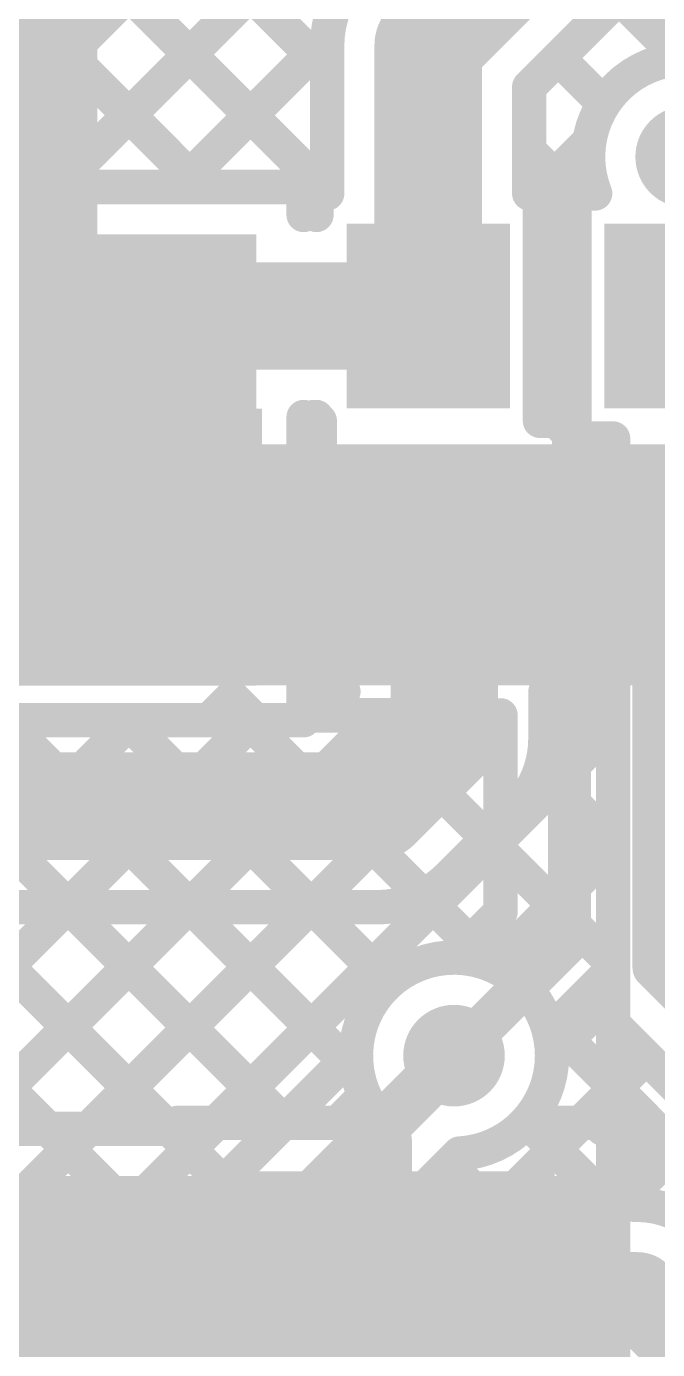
# Model space of a CAD drawing. Header units: millimetres. Extents: x -0.32 to 3.69, y -0.11 to 2.37.
# Drawn here: x 1.5745 to 1.7213, y 0.8057 to 1.1133 of the extents above; entities that cross this region are included whole.
import ezdxf

# ---------------------------------------------------------------- set-up
doc = ezdxf.new("R2010")
doc.units = ezdxf.units.MM
doc.header["$MEASUREMENT"] = 0
for name, color, linetype in [('BottomLayer', 5, 'Continuous'), ('BottomPaste', 16, 'Continuous'), ('BottomSolder', 6, 'Continuous'), ('TopLayer', 1, 'Continuous'), ('TopOverlay', 2, 'Continuous'), ('TopPaste', 8, 'Continuous'), ('TopSolder', 216, 'Continuous'), ('ViaHoleLayer', 16, 'Continuous')]:
    doc.layers.add(name, color=color, linetype=linetype)

# ---------------------------------------------------------------- blocks, each defined once
blk = doc.blocks.new('5TJ480000XYLBC__3')
at = {"layer": 'TopLayer'}
for points in [[(-0.11024, 0.07087), (-0.03937, 0.07087), (-0.03937, 0.01969), (-0.11024, 0.01969)], [(0.03937, 0.07087), (0.11024, 0.07087), (0.11024, 0.01969), (0.03937, 0.01969)], [(-0.11024, -0.01969), (-0.03937, -0.01969), (-0.03937, -0.07087), (-0.11024, -0.07087)], [(0.03937, -0.01969), (0.11024, -0.01969), (0.11024, -0.07087), (0.03937, -0.07087)]]:
    blk.add_hatch(color=1, dxfattribs=at).paths.add_polyline_path(points)
at = {"layer": 'TopPaste'}
for points in [[(-0.11024, 0.07087), (-0.03937, 0.07087), (-0.03937, 0.01969), (-0.11024, 0.01969)], [(0.03937, 0.07087), (0.11024, 0.07087), (0.11024, 0.01969), (0.03937, 0.01969)], [(-0.11024, -0.01969), (-0.03937, -0.01969), (-0.03937, -0.07087), (-0.11024, -0.07087)], [(0.03937, -0.01969), (0.11024, -0.01969), (0.11024, -0.07087), (0.03937, -0.07087)]]:
    blk.add_hatch(color=8, dxfattribs=at).paths.add_polyline_path(points)
at = {"layer": 'TopSolder'}
for points in [[(-0.11299, 0.07362), (-0.03661, 0.07362), (-0.03661, 0.01693), (-0.11299, 0.01693)], [(0.03661, 0.07362), (0.11299, 0.07362), (0.11299, 0.01693), (0.03661, 0.01693)], [(-0.11299, -0.01693), (-0.03661, -0.01693), (-0.03661, -0.07362), (-0.11299, -0.07362)], [(0.03661, -0.01693), (0.11299, -0.01693), (0.11299, -0.07362), (0.03661, -0.07362)]]:
    blk.add_hatch(color=216, dxfattribs=at).paths.add_polyline_path(points)
at = {"layer": 'TopOverlay', "const_width": 0.005}
for points in [[(-0.029, 0.065), (0.03, 0.065)], [(-0.1, -0.011), (-0.1, 0.011)], [(0.1, -0.011), (0.1, 0.011)], [(-0.12, -0.041), (-0.115, -0.046)], [(-0.12, -0.051), (-0.12, -0.041)], [(-0.12, -0.051), (-0.115, -0.046)], [(-0.029, -0.065), (0.03, -0.065)]]:
    blk.add_lwpolyline(points, dxfattribs=at)
at = {"layer": 'TopOverlay', "const_width": 0.0025}
for points in [[(-0.03025, 0.065, 1), (-0.02775, 0.065, 1)], [(0.02875, 0.065, 1), (0.03125, 0.065, 1)], [(-0.10125, 0.011, 1), (-0.09875, 0.011, 1)], [(0.09875, 0.011, 1), (0.10125, 0.011, 1)], [(-0.10125, -0.011, 1), (-0.09875, -0.011, 1)], [(0.09875, -0.011, 1), (0.10125, -0.011, 1)], [(-0.12125, -0.041, 1), (-0.11875, -0.041, 1)], [(-0.12125, -0.041, 1), (-0.11875, -0.041, 1)], [(-0.11625, -0.046, 1), (-0.11375, -0.046, 1)], [(-0.11625, -0.046, 1), (-0.11375, -0.046, 1)], [(-0.12125, -0.051, 1), (-0.11875, -0.051, 1)], [(-0.12125, -0.051, 1), (-0.11875, -0.051, 1)], [(-0.03025, -0.065, 1), (-0.02775, -0.065, 1)], [(0.02875, -0.065, 1), (0.03125, -0.065, 1)]]:
    blk.add_lwpolyline(points, format="xyb", close=True, dxfattribs=at)
blk = doc.blocks.new('48_LQFP__7_7___7')
at = {"layer": 'TopLayer'}
for points in [[(-0.10197, 0.19134), (-0.10197, 0.14331), (-0.11457, 0.14331), (-0.11457, 0.19134)], [(-0.08228, 0.19134), (-0.08228, 0.14331), (-0.09488, 0.14331), (-0.09488, 0.19134)], [(-0.0626, 0.19134), (-0.0626, 0.14331), (-0.0752, 0.14331), (-0.0752, 0.19134)], [(-0.04291, 0.19134), (-0.04291, 0.14331), (-0.05551, 0.14331), (-0.05551, 0.19134)], [(-0.14331, 0.11457), (-0.14331, 0.10197), (-0.19134, 0.10197), (-0.19134, 0.11457)], [(-0.14331, 0.09488), (-0.14331, 0.08228), (-0.19134, 0.08228), (-0.19134, 0.09488)], [(-0.14331, 0.0752), (-0.14331, 0.0626), (-0.19134, 0.0626), (-0.19134, 0.0752)], [(-0.14331, 0.05551), (-0.14331, 0.04291), (-0.19134, 0.04291), (-0.19134, 0.05551)], [(-0.14331, 0.03583), (-0.14331, 0.02323), (-0.19134, 0.02323), (-0.19134, 0.03583)], [(-0.14331, 0.01614), (-0.14331, 0.00354), (-0.19134, 0.00354), (-0.19134, 0.01614)]]:
    blk.add_hatch(color=1, dxfattribs=at).paths.add_polyline_path(points)
at = {"layer": 'TopOverlay'}
blk.add_hatch(color=2, dxfattribs=at).paths.add_polyline_path([(-0.14, 0.101), (-0.131, 0.101), (-0.131, 0.118), (-0.14, 0.118)])
at = {"layer": 'TopPaste'}
for points in [[(-0.10197, 0.19134), (-0.10197, 0.14331), (-0.11457, 0.14331), (-0.11457, 0.19134)], [(-0.08228, 0.19134), (-0.08228, 0.14331), (-0.09488, 0.14331), (-0.09488, 0.19134)], [(-0.0626, 0.19134), (-0.0626, 0.14331), (-0.0752, 0.14331), (-0.0752, 0.19134)], [(-0.04291, 0.19134), (-0.04291, 0.14331), (-0.05551, 0.14331), (-0.05551, 0.19134)], [(-0.14331, 0.11457), (-0.14331, 0.10197), (-0.19134, 0.10197), (-0.19134, 0.11457)], [(-0.14331, 0.09488), (-0.14331, 0.08228), (-0.19134, 0.08228), (-0.19134, 0.09488)], [(-0.14331, 0.0752), (-0.14331, 0.0626), (-0.19134, 0.0626), (-0.19134, 0.0752)], [(-0.14331, 0.05551), (-0.14331, 0.04291), (-0.19134, 0.04291), (-0.19134, 0.05551)], [(-0.14331, 0.03583), (-0.14331, 0.02323), (-0.19134, 0.02323), (-0.19134, 0.03583)], [(-0.14331, 0.01614), (-0.14331, 0.00354), (-0.19134, 0.00354), (-0.19134, 0.01614)]]:
    blk.add_hatch(color=8, dxfattribs=at).paths.add_polyline_path(points)
at = {"layer": 'TopSolder'}
for points in [[(-0.09797, 0.19534), (-0.09797, 0.13931), (-0.11857, 0.13931), (-0.11857, 0.19534)], [(-0.07828, 0.19534), (-0.07828, 0.13931), (-0.09888, 0.13931), (-0.09888, 0.19534)], [(-0.0586, 0.19534), (-0.0586, 0.13931), (-0.0792, 0.13931), (-0.0792, 0.19534)], [(-0.03891, 0.19534), (-0.03891, 0.13931), (-0.05951, 0.13931), (-0.05951, 0.19534)], [(-0.13931, 0.11857), (-0.13931, 0.09797), (-0.19534, 0.09797), (-0.19534, 0.11857)], [(-0.13931, 0.09888), (-0.13931, 0.07828), (-0.19534, 0.07828), (-0.19534, 0.09888)], [(-0.13931, 0.0792), (-0.13931, 0.0586), (-0.19534, 0.0586), (-0.19534, 0.0792)], [(-0.13931, 0.05951), (-0.13931, 0.03891), (-0.19534, 0.03891), (-0.19534, 0.05951)], [(-0.13931, 0.03983), (-0.13931, 0.01923), (-0.19534, 0.01923), (-0.19534, 0.03983)], [(-0.13931, 0.02014), (-0.13931, -0.00046), (-0.19534, -0.00046), (-0.19534, 0.02014)]]:
    blk.add_hatch(color=216, dxfattribs=at).paths.add_polyline_path(points)
at = {"layer": 'TopOverlay'}
for points, const_width in [([(-0.13, 0.141), (-0.144, 0.127)], 0.005), ([(-0.13, 0.141), (-0.119, 0.141)], 0.005), ([(-0.144, 0.127), (-0.144, 0.119)], 0.005), ([(-0.203, 0.113), (-0.203, 0.103)], 0.00787), ([(-0.203, 0.113), (-0.198, 0.108)], 0.00787), ([(-0.198, 0.108), (-0.203, 0.103)], 0.00787)]:
    blk.add_lwpolyline(points, dxfattribs=dict(at, const_width=const_width))
for points, const_width in [([(-0.13125, 0.141, 1), (-0.12875, 0.141, 1)], 0.0025), ([(-0.13125, 0.141, 1), (-0.12875, 0.141, 1)], 0.0025), ([(-0.12025, 0.141, 1), (-0.11775, 0.141, 1)], 0.0025), ([(-0.14525, 0.127, 1), (-0.14275, 0.127, 1)], 0.0025), ([(-0.14525, 0.127, 1), (-0.14275, 0.127, 1)], 0.0025), ([(-0.14525, 0.119, 1), (-0.14275, 0.119, 1)], 0.0025), ([(-0.20497, 0.113, 1), (-0.20103, 0.113, 1)], 0.00394), ([(-0.20497, 0.113, 1), (-0.20103, 0.113, 1)], 0.00394), ([(-0.19997, 0.108, 1), (-0.19603, 0.108, 1)], 0.00394), ([(-0.19997, 0.108, 1), (-0.19603, 0.108, 1)], 0.00394), ([(-0.20497, 0.103, 1), (-0.20103, 0.103, 1)], 0.00394), ([(-0.20497, 0.103, 1), (-0.20103, 0.103, 1)], 0.00394)]:
    blk.add_lwpolyline(points, format="xyb", close=True, dxfattribs=dict(at, const_width=const_width))
blk = doc.blocks.new('R___0603_B_27')
at = {"layer": 'BottomLayer'}
for points in [[(-0.045, -0.0175), (-0.045, 0.0175), (-0.015, 0.0175), (-0.015, -0.0175)], [(0.015, -0.0175), (0.015, 0.0175), (0.045, 0.0175), (0.045, -0.0175)]]:
    blk.add_hatch(color=5, dxfattribs=at).paths.add_polyline_path(points)
at = {"layer": 'BottomPaste'}
for points in [[(-0.045, -0.0175), (-0.045, 0.0175), (-0.015, 0.0175), (-0.015, -0.0175)], [(0.015, -0.0175), (0.015, 0.0175), (0.045, 0.0175), (0.045, -0.0175)]]:
    blk.add_hatch(color=16, dxfattribs=at).paths.add_polyline_path(points)
at = {"layer": 'BottomSolder'}
for points in [[(-0.049, -0.0215), (-0.049, 0.0215), (-0.011, 0.0215), (-0.011, -0.0215)], [(0.011, -0.0215), (0.011, 0.0215), (0.049, 0.0215), (0.049, -0.0215)]]:
    blk.add_hatch(color=6, dxfattribs=at).paths.add_polyline_path(points)
blk = doc.blocks.new('C___0603_B_63')
at = {"layer": 'BottomLayer'}
for points in [[(-0.045, -0.0175), (-0.045, 0.0175), (-0.015, 0.0175), (-0.015, -0.0175)], [(0.015, -0.0175), (0.015, 0.0175), (0.045, 0.0175), (0.045, -0.0175)]]:
    blk.add_hatch(color=5, dxfattribs=at).paths.add_polyline_path(points)
at = {"layer": 'BottomPaste'}
for points in [[(-0.045, -0.0175), (-0.045, 0.0175), (-0.015, 0.0175), (-0.015, -0.0175)], [(0.015, -0.0175), (0.015, 0.0175), (0.045, 0.0175), (0.045, -0.0175)]]:
    blk.add_hatch(color=16, dxfattribs=at).paths.add_polyline_path(points)
at = {"layer": 'BottomSolder'}
for points in [[(-0.04736, -0.01986), (-0.04736, 0.01986), (-0.01264, 0.01986), (-0.01264, -0.01986)], [(0.01264, -0.01986), (0.01264, 0.01986), (0.04736, 0.01986), (0.04736, -0.01986)]]:
    blk.add_hatch(color=6, dxfattribs=at).paths.add_polyline_path(points)
blk = doc.blocks.new('C___0603_65')
at = {"layer": 'TopLayer'}
for points in [[(-0.015, 0.0175), (-0.015, -0.0175), (-0.045, -0.0175), (-0.045, 0.0175)], [(0.045, 0.0175), (0.045, -0.0175), (0.015, -0.0175), (0.015, 0.0175)]]:
    blk.add_hatch(color=1, dxfattribs=at).paths.add_polyline_path(points)
at = {"layer": 'TopPaste'}
for points in [[(-0.015, 0.0175), (-0.015, -0.0175), (-0.045, -0.0175), (-0.045, 0.0175)], [(0.045, 0.0175), (0.045, -0.0175), (0.015, -0.0175), (0.015, 0.0175)]]:
    blk.add_hatch(color=8, dxfattribs=at).paths.add_polyline_path(points)
at = {"layer": 'TopSolder'}
for points in [[(-0.01264, 0.01986), (-0.01264, -0.01986), (-0.04736, -0.01986), (-0.04736, 0.01986)], [(0.04736, 0.01986), (0.04736, -0.01986), (0.01264, -0.01986), (0.01264, 0.01986)]]:
    blk.add_hatch(color=216, dxfattribs=at).paths.add_polyline_path(points)
at = {"layer": 'TopOverlay', "const_width": 0.005}
for points in [[(-0.018, 0.021), (-0.049, 0.021)], [(-0.049, -0.021), (-0.049, 0.021)], [(0.049, 0.021), (0.018, 0.021)], [(0.049, -0.021), (0.049, 0.021)], [(-0.018, -0.021), (-0.049, -0.021)], [(0.049, -0.021), (0.018, -0.021)]]:
    blk.add_lwpolyline(points, dxfattribs=at)
at = {"layer": 'TopOverlay', "const_width": 0.0025}
for points in [[(-0.05025, 0.021, 1), (-0.04775, 0.021, 1)], [(-0.05025, 0.021, 1), (-0.04775, 0.021, 1)], [(-0.01925, 0.021, 1), (-0.01675, 0.021, 1)], [(0.01675, 0.021, 1), (0.01925, 0.021, 1)], [(0.04775, 0.021, 1), (0.05025, 0.021, 1)], [(0.04775, 0.021, 1), (0.05025, 0.021, 1)], [(-0.05025, -0.021, 1), (-0.04775, -0.021, 1)], [(-0.05025, -0.021, 1), (-0.04775, -0.021, 1)], [(-0.01925, -0.021, 1), (-0.01675, -0.021, 1)], [(0.01675, -0.021, 1), (0.01925, -0.021, 1)], [(0.04775, -0.021, 1), (0.05025, -0.021, 1)], [(0.04775, -0.021, 1), (0.05025, -0.021, 1)]]:
    blk.add_lwpolyline(points, format="xyb", close=True, dxfattribs=at)

msp = doc.modelspace()

# ---------------------------------------------------------------- hatches: boundary and pattern name
at = {"layer": 'BottomLayer'}
h = msp.add_hatch(color=5, dxfattribs=at)
edge = h.paths.add_edge_path()
edge.add_arc((1.728, 1.083), 0.01181, 0, 360)
msp.add_hatch(color=5, dxfattribs=at).paths.add_polyline_path([(1.529, 0.96), (1.62803, 0.96), (1.62803, 1.065), (1.529, 1.065)])
h = msp.add_hatch(color=5, dxfattribs=at)
edge = h.paths.add_edge_path()
edge.add_arc((1.57608, 0.99006), 0.01181, 0, 360)
h = msp.add_hatch(color=5, dxfattribs=at)
edge = h.paths.add_edge_path()
edge.add_arc((1.674, 0.874), 0.01181, 0, 360)
at = {"layer": 'TopLayer'}
h = msp.add_hatch(color=1, dxfattribs=at)
edge = h.paths.add_edge_path()
edge.add_arc((1.728, 1.083), 0.01181, 0, 360)
for points in [[(1.517, 0.963), (1.628, 0.963), (1.628, 1.053), (1.517, 1.053)], [(1.562, 0.788), (1.705, 0.788), (1.705, 0.846), (1.562, 0.846)]]:
    msp.add_hatch(color=1, dxfattribs=at).paths.add_polyline_path(points)
h = msp.add_hatch(color=1, dxfattribs=at)
edge = h.paths.add_edge_path()
edge.add_arc((1.57608, 0.99006), 0.01181, 0, 360)
h = msp.add_hatch(color=1, dxfattribs=at)
edge = h.paths.add_edge_path()
edge.add_arc((1.674, 0.874), 0.01181, 0, 360)
at = {"layer": 'ViaHoleLayer'}
h = msp.add_hatch(color=16, dxfattribs=at)
edge = h.paths.add_edge_path()
edge.add_arc((1.57608, 0.99006), 0.00591, 0, 360)
h = msp.add_hatch(color=16, dxfattribs=at)
edge = h.paths.add_edge_path()
edge.add_arc((1.674, 0.874), 0.00591, 0, 360)

# ---------------------------------------------------------------- linework, layer by layer
at = {"layer": 'BottomLayer'}
for points, const_width in [([(1.5534, 1.076), (1.73577, 1.25837)], 0.008), ([(1.58169, 1.076), (1.74992, 1.24423)], 0.008), ([(1.668, 1.109), (1.734, 1.175)], 0.025), ([(1.58944, 1.1582), (1.6445, 1.10314)], 0.008), ([(1.6915, 1.09927), (1.74373, 1.1515)], 0.008), ([(1.57529, 1.14406), (1.6445, 1.07485)], 0.008), ([(1.56115, 1.12992), (1.61507, 1.076)], 0.008), ([(1.72434, 1.10552), (1.74301, 1.12419)], 0.008), ([(1.71236, 1.12013), (1.72672, 1.10577)], 0.008), ([(1.668, 1.046), (1.668, 1.109)], 0.025), ([(1.54701, 1.11578), (1.58679, 1.076)], 0.008), ([(1.60997, 1.076), (1.64455, 1.11058)], 0.008), ([(1.6445, 1.0745), (1.6445, 1.109)], 0.008), ([(1.69822, 1.10599), (1.70884, 1.09537)], 0.008), ([(1.6915, 1.0745), (1.6915, 1.09927)], 0.008), ([(1.69332, 1.0745), (1.70548, 1.08666)], 0.008), ([(1.63825, 1.076), (1.6445, 1.08225)], 0.008), ([(1.6915, 1.08442), (1.702, 1.07392)], 0.008), ([(1.518, 1.076), (1.63903, 1.076)], 0.008), ([(1.63903, 1.0695), (1.63903, 1.076)], 0.008), ([(1.642, 1.0695), (1.642, 1.0745)], 0.008), ([(1.694, 1.02162), (1.694, 1.0745)], 0.008), ([(1.702, 1.0745), (1.70683, 1.0745)], 0.008), ([(1.702, 1.0175), (1.702, 1.0745)], 0.008), ([(1.611, 1.046), (1.668, 1.046)], 0.025), ([(1.694, 1.04689), (1.702, 1.05489)], 0.008), ([(1.694, 1.05364), (1.702, 1.04564)], 0.008), ([(1.694, 1.02535), (1.69774, 1.02162)], 0.008), ([(1.69701, 1.02162), (1.702, 1.02661)], 0.008), ([(1.63903, 1.02021), (1.64132, 1.0225)], 0.008), ([(1.63903, 0.9555), (1.63903, 1.0225)], 0.008), ([(1.642, 1.0175), (1.642, 1.0225)], 0.008), ([(1.64277, 1.0175), (1.64277, 1.02162)], 0.008), ([(1.694, 1.02162), (1.70077, 1.02162)], 0.008), ([(1.69774, 1.02162), (1.70077, 1.01858)], 0.008), ([(1.70077, 0.95862), (1.70077, 1.02162)], 0.008), ([(1.64277, 0.95862), (1.64277, 1.0175)], 0.008), ([(1.70077, 1.01858), (1.711, 1.00835)], 0.008), ([(1.702, 1.0175), (1.711, 1.0175)], 0.008), ([(1.711, 0.676), (1.711, 1.0175)], 0.008), ([(1.70077, 0.99709), (1.711, 1.00732)], 0.008), ([(1.67177, 0.94777), (1.67177, 0.99012)], 0.025), ([(1.63903, 0.99192), (1.64277, 0.99566)], 0.008), ([(1.63903, 0.99547), (1.64277, 0.99173)], 0.008), ([(1.64677, 0.99012), (1.67177, 0.99012)], 0.01), ([(1.67177, 0.99012), (1.69677, 0.99012)], 0.01), ([(1.70077, 0.9903), (1.711, 0.98007)], 0.008), ([(1.70077, 0.96881), (1.711, 0.97904)], 0.008), ([(1.41353, 0.96641), (1.6, 0.77994)], 0.008), ([(1.63903, 0.96364), (1.64277, 0.96738)], 0.008), ([(1.63903, 0.96719), (1.64277, 0.96345)], 0.008), ([(1.64277, 0.96345), (1.6476, 0.95862)], 0.008), ([(1.70077, 0.96202), (1.711, 0.95179)], 0.008), ([(1.64277, 0.95862), (1.64827, 0.95862)], 0.008), ([(1.656, 0.932), (1.67177, 0.94777)], 0.025), ([(1.69527, 0.95862), (1.70077, 0.95862)], 0.008), ([(1.69527, 0.94777), (1.69527, 0.95862)], 0.008), ([(1.63903, 0.9555), (1.64627, 0.9555)], 0.008), ([(1.32845, 0.5682), (1.711, 0.95076)], 0.008), ([(1.504, 0.932), (1.656, 0.932)], 0.025), ([(1.69409, 0.94041), (1.711, 0.9235)], 0.008), ([(1.67263, 0.9154), (1.68837, 0.93114)], 0.008), ([(1.68173, 0.92449), (1.711, 0.89522)], 0.008), ([(1.68334, 0.89481), (1.711, 0.92247)], 0.008), ([(1.6668, 0.91113), (1.68295, 0.89498)], 0.008), ([(1.3035, 0.62811), (1.58389, 0.9085)], 0.008), ([(1.31128, 0.60761), (1.61218, 0.9085)], 0.008), ([(1.32845, 0.59649), (1.64046, 0.9085)], 0.008), ([(1.49924, 0.90899), (1.6, 0.80823)], 0.008), ([(1.504, 0.9085), (1.656, 0.9085)], 0.008), ([(1.52801, 0.9085), (1.60624, 0.83028)], 0.008), ([(1.5563, 0.9085), (1.62038, 0.84442)], 0.008), ([(1.58458, 0.9085), (1.63452, 0.85856)], 0.008), ([(1.61286, 0.9085), (1.64866, 0.8727)], 0.008), ([(1.64115, 0.9085), (1.65872, 0.89093)], 0.008), ([(1.69617, 0.87936), (1.711, 0.89419)], 0.008), ([(1.69498, 0.88295), (1.711, 0.86693)], 0.008), ([(1.617, 0.817), (1.674, 0.874)], 0.012), ([(1.605, 0.82904), (1.65122, 0.87527)], 0.008), ([(1.634, 0.7889), (1.711, 0.8659)], 0.008), ([(1.69093, 0.85872), (1.711, 0.83865)], 0.008), ([(1.634, 0.80996), (1.67527, 0.85122)], 0.008), ([(1.6727, 0.84866), (1.711, 0.81036)], 0.008), ([(1.634, 0.76062), (1.711, 0.83762)], 0.008), ([(1.65856, 0.83452), (1.711, 0.78208)], 0.008), ([(1.617, 0.704), (1.617, 0.817)], 0.012), ([(1.64442, 0.82038), (1.711, 0.7538)], 0.008), ([(1.6, 0.71921), (1.6, 0.817)], 0.008), ([(1.32845, 0.53992), (1.6, 0.81147)], 0.008), ([(1.634, 0.71921), (1.634, 0.80996)], 0.008), ([(1.634, 0.73233), (1.711, 0.80933)], 0.008), ([(1.634, 0.80251), (1.711, 0.72551)], 0.008)]:
    msp.add_lwpolyline(points, dxfattribs=dict(at, const_width=const_width))
at = {"layer": 'BottomLayer', "const_width": 0.008}
for points in [[(1.6445, 1.109, -0.199188), (1.6514, 1.12563)], [(1.6445, 1.109, -0.198912), (1.65138, 1.12562)], [(1.70683, 1.0745, -1.211779), (1.75081, 1.083)], [(1.69527, 0.94777, -0.199188), (1.68837, 0.93114)], [(1.69527, 0.94777, -0.198912), (1.68839, 0.93115)], [(1.67263, 0.9154, -0.199188), (1.656, 0.9085)], [(1.67262, 0.91538, -0.198912), (1.656, 0.9085)], [(1.65122, 0.87527, -0.97262), (1.69681, 0.874)], [(1.69681, 0.874, -0.398045), (1.67527, 0.85122)], [(1.6, 0.817, -0.199327), (1.605, 0.82904)], [(1.6, 0.817, -0.198912), (1.60498, 0.82902)]]:
    msp.add_lwpolyline(points, format="xyb", dxfattribs=at)
at = {"layer": 'BottomLayer'}
for points, const_width in [([(1.66175, 1.109, 1), (1.67425, 1.109, 1)], 0.0125), ([(1.66175, 1.109, 1), (1.67425, 1.109, 1)], 0.0125), ([(1.64255, 1.11058, 1), (1.64655, 1.11058, 1)], 0.004), ([(1.6425, 1.109, 1), (1.6465, 1.109, 1)], 0.004), ([(1.6425, 1.109, 1), (1.6465, 1.109, 1)], 0.004), ([(1.6425, 1.109, 1), (1.6465, 1.109, 1)], 0.004), ([(1.69622, 1.10599, 1), (1.70022, 1.10599, 1)], 0.004), ([(1.72234, 1.10552, 1), (1.72634, 1.10552, 1)], 0.004), ([(1.6425, 1.10314, 1), (1.6465, 1.10314, 1)], 0.004), ([(1.6895, 1.09927, 1), (1.6935, 1.09927, 1)], 0.004), ([(1.6895, 1.09927, 1), (1.6935, 1.09927, 1)], 0.004), ([(1.70684, 1.09537, 1), (1.71084, 1.09537, 1)], 0.004), ([(1.70348, 1.08666, 1), (1.70748, 1.08666, 1)], 0.004), ([(1.6425, 1.08225, 1), (1.6465, 1.08225, 1)], 0.004), ([(1.6895, 1.08442, 1), (1.6935, 1.08442, 1)], 0.004), ([(1.57969, 1.076, 1), (1.58369, 1.076, 1)], 0.004), ([(1.58479, 1.076, 1), (1.58879, 1.076, 1)], 0.004), ([(1.60797, 1.076, 1), (1.61197, 1.076, 1)], 0.004), ([(1.61307, 1.076, 1), (1.61707, 1.076, 1)], 0.004), ([(1.63625, 1.076, 1), (1.64025, 1.076, 1)], 0.004), ([(1.63703, 1.076, 1), (1.64103, 1.076, 1)], 0.004), ([(1.63703, 1.076, 1), (1.64103, 1.076, 1)], 0.004), ([(1.64, 1.0745, 1), (1.644, 1.0745, 1)], 0.004), ([(1.6425, 1.07485, 1), (1.6465, 1.07485, 1)], 0.004), ([(1.6425, 1.0745, 1), (1.6465, 1.0745, 1)], 0.004), ([(1.6895, 1.0745, 1), (1.6935, 1.0745, 1)], 0.004), ([(1.69132, 1.0745, 1), (1.69532, 1.0745, 1)], 0.004), ([(1.692, 1.0745, 1), (1.696, 1.0745, 1)], 0.004), ([(1.7, 1.0745, 1), (1.704, 1.0745, 1)], 0.004), ([(1.7, 1.0745, 1), (1.704, 1.0745, 1)], 0.004), ([(1.7, 1.07392, 1), (1.704, 1.07392, 1)], 0.004), ([(1.70483, 1.0745, 1), (1.70883, 1.0745, 1)], 0.004), ([(1.70483, 1.0745, 1), (1.70883, 1.0745, 1)], 0.004), ([(1.63703, 1.0695, 1), (1.64103, 1.0695, 1)], 0.004), ([(1.64, 1.0695, 1), (1.644, 1.0695, 1)], 0.004), ([(1.60475, 1.046, 1), (1.61725, 1.046, 1)], 0.0125), ([(1.66175, 1.046, 1), (1.67425, 1.046, 1)], 0.0125), ([(1.66175, 1.046, 1), (1.67425, 1.046, 1)], 0.0125), ([(1.7, 1.05489, 1), (1.704, 1.05489, 1)], 0.004), ([(1.692, 1.05364, 1), (1.696, 1.05364, 1)], 0.004), ([(1.692, 1.04689, 1), (1.696, 1.04689, 1)], 0.004), ([(1.7, 1.04564, 1), (1.704, 1.04564, 1)], 0.004), ([(1.692, 1.02535, 1), (1.696, 1.02535, 1)], 0.004), ([(1.7, 1.02661, 1), (1.704, 1.02661, 1)], 0.004), ([(1.63703, 1.0225, 1), (1.64103, 1.0225, 1)], 0.004), ([(1.63932, 1.0225, 1), (1.64332, 1.0225, 1)], 0.004), ([(1.64, 1.0225, 1), (1.644, 1.0225, 1)], 0.004), ([(1.64077, 1.02162, 1), (1.64477, 1.02162, 1)], 0.004), ([(1.692, 1.02162, 1), (1.696, 1.02162, 1)], 0.004), ([(1.692, 1.02162, 1), (1.696, 1.02162, 1)], 0.004), ([(1.69501, 1.02162, 1), (1.69901, 1.02162, 1)], 0.004), ([(1.69574, 1.02162, 1), (1.69974, 1.02162, 1)], 0.004), ([(1.69574, 1.02162, 1), (1.69974, 1.02162, 1)], 0.004), ([(1.69877, 1.02162, 1), (1.70277, 1.02162, 1)], 0.004), ([(1.69877, 1.02162, 1), (1.70277, 1.02162, 1)], 0.004), ([(1.63703, 1.02021, 1), (1.64103, 1.02021, 1)], 0.004), ([(1.64, 1.0175, 1), (1.644, 1.0175, 1)], 0.004), ([(1.64077, 1.0175, 1), (1.64477, 1.0175, 1)], 0.004), ([(1.64077, 1.0175, 1), (1.64477, 1.0175, 1)], 0.004), ([(1.69877, 1.01858, 1), (1.70277, 1.01858, 1)], 0.004), ([(1.69877, 1.01858, 1), (1.70277, 1.01858, 1)], 0.004), ([(1.7, 1.0175, 1), (1.704, 1.0175, 1)], 0.004), ([(1.7, 1.0175, 1), (1.704, 1.0175, 1)], 0.004), ([(1.709, 1.0175, 1), (1.713, 1.0175, 1)], 0.004), ([(1.709, 1.0175, 1), (1.713, 1.0175, 1)], 0.004), ([(1.709, 1.00835, 1), (1.713, 1.00835, 1)], 0.004), ([(1.709, 1.00732, 1), (1.713, 1.00732, 1)], 0.004), ([(1.66552, 0.99012, 1), (1.67802, 0.99012, 1)], 0.0125), ([(1.69877, 0.99709, 1), (1.70277, 0.99709, 1)], 0.004), ([(1.63703, 0.99547, 1), (1.64103, 0.99547, 1)], 0.004), ([(1.64077, 0.99566, 1), (1.64477, 0.99566, 1)], 0.004), ([(1.63703, 0.99192, 1), (1.64103, 0.99192, 1)], 0.004), ([(1.64077, 0.99173, 1), (1.64477, 0.99173, 1)], 0.004), ([(1.64427, 0.99012, 1), (1.64927, 0.99012, 1)], 0.005), ([(1.66927, 0.99012, 1), (1.67427, 0.99012, 1)], 0.005), ([(1.66927, 0.99012, 1), (1.67427, 0.99012, 1)], 0.005), ([(1.69427, 0.99012, 1), (1.69927, 0.99012, 1)], 0.005), ([(1.69877, 0.9903, 1), (1.70277, 0.9903, 1)], 0.004), ([(1.709, 0.98007, 1), (1.713, 0.98007, 1)], 0.004), ([(1.709, 0.97904, 1), (1.713, 0.97904, 1)], 0.004), ([(1.69877, 0.96881, 1), (1.70277, 0.96881, 1)], 0.004), ([(1.63703, 0.96719, 1), (1.64103, 0.96719, 1)], 0.004), ([(1.64077, 0.96738, 1), (1.64477, 0.96738, 1)], 0.004), ([(1.63703, 0.96364, 1), (1.64103, 0.96364, 1)], 0.004), ([(1.64077, 0.96345, 1), (1.64477, 0.96345, 1)], 0.004), ([(1.64077, 0.96345, 1), (1.64477, 0.96345, 1)], 0.004), ([(1.69877, 0.96202, 1), (1.70277, 0.96202, 1)], 0.004), ([(1.64077, 0.95862, 1), (1.64477, 0.95862, 1)], 0.004), ([(1.64077, 0.95862, 1), (1.64477, 0.95862, 1)], 0.004), ([(1.6456, 0.95862, 1), (1.6496, 0.95862, 1)], 0.004), ([(1.64627, 0.95862, 1), (1.65027, 0.95862, 1)], 0.004), ([(1.66552, 0.94777, 1), (1.67802, 0.94777, 1)], 0.0125), ([(1.66552, 0.94777, 1), (1.67802, 0.94777, 1)], 0.0125), ([(1.69327, 0.95862, 1), (1.69727, 0.95862, 1)], 0.004), ([(1.69327, 0.95862, 1), (1.69727, 0.95862, 1)], 0.004), ([(1.69877, 0.95862, 1), (1.70277, 0.95862, 1)], 0.004), ([(1.69877, 0.95862, 1), (1.70277, 0.95862, 1)], 0.004), ([(1.63703, 0.9555, 1), (1.64103, 0.9555, 1)], 0.004), ([(1.63703, 0.9555, 1), (1.64103, 0.9555, 1)], 0.004), ([(1.64427, 0.9555, 1), (1.64827, 0.9555, 1)], 0.004), ([(1.709, 0.95179, 1), (1.713, 0.95179, 1)], 0.004), ([(1.709, 0.95076, 1), (1.713, 0.95076, 1)], 0.004), ([(1.69327, 0.94777, 1), (1.69727, 0.94777, 1)], 0.004), ([(1.69327, 0.94777, 1), (1.69727, 0.94777, 1)], 0.004), ([(1.69327, 0.94777, 1), (1.69727, 0.94777, 1)], 0.004), ([(1.64975, 0.932, 1), (1.66225, 0.932, 1)], 0.0125), ([(1.64975, 0.932, 1), (1.66225, 0.932, 1)], 0.0125), ([(1.69209, 0.94041, 1), (1.69609, 0.94041, 1)], 0.004), ([(1.68637, 0.93114, 1), (1.69037, 0.93114, 1)], 0.004), ([(1.68637, 0.93114, 1), (1.69037, 0.93114, 1)], 0.004), ([(1.68639, 0.93115, 1), (1.69039, 0.93115, 1)], 0.004), ([(1.67973, 0.92449, 1), (1.68373, 0.92449, 1)], 0.004), ([(1.709, 0.9235, 1), (1.713, 0.9235, 1)], 0.004), ([(1.709, 0.92247, 1), (1.713, 0.92247, 1)], 0.004), ([(1.67062, 0.91538, 1), (1.67462, 0.91538, 1)], 0.004), ([(1.67063, 0.9154, 1), (1.67463, 0.9154, 1)], 0.004), ([(1.67063, 0.9154, 1), (1.67463, 0.9154, 1)], 0.004), ([(1.6648, 0.91113, 1), (1.6688, 0.91113, 1)], 0.004), ([(1.58189, 0.9085, 1), (1.58589, 0.9085, 1)], 0.004), ([(1.58258, 0.9085, 1), (1.58658, 0.9085, 1)], 0.004), ([(1.61018, 0.9085, 1), (1.61418, 0.9085, 1)], 0.004), ([(1.61086, 0.9085, 1), (1.61486, 0.9085, 1)], 0.004), ([(1.63846, 0.9085, 1), (1.64246, 0.9085, 1)], 0.004), ([(1.63915, 0.9085, 1), (1.64315, 0.9085, 1)], 0.004), ([(1.654, 0.9085, 1), (1.658, 0.9085, 1)], 0.004), ([(1.654, 0.9085, 1), (1.658, 0.9085, 1)], 0.004), ([(1.654, 0.9085, 1), (1.658, 0.9085, 1)], 0.004), ([(1.68095, 0.89498, 1), (1.68495, 0.89498, 1)], 0.004), ([(1.68134, 0.89481, 1), (1.68534, 0.89481, 1)], 0.004), ([(1.709, 0.89522, 1), (1.713, 0.89522, 1)], 0.004), ([(1.709, 0.89419, 1), (1.713, 0.89419, 1)], 0.004), ([(1.65672, 0.89093, 1), (1.66072, 0.89093, 1)], 0.004), ([(1.69298, 0.88295, 1), (1.69698, 0.88295, 1)], 0.004), ([(1.69417, 0.87936, 1), (1.69817, 0.87936, 1)], 0.004), ([(1.671, 0.874, 1), (1.677, 0.874, 1)], 0.006), ([(1.64922, 0.87527, 1), (1.65322, 0.87527, 1)], 0.004), ([(1.64922, 0.87527, 1), (1.65322, 0.87527, 1)], 0.004), ([(1.69481, 0.874, 1), (1.69881, 0.874, 1)], 0.004), ([(1.69481, 0.874, 1), (1.69881, 0.874, 1)], 0.004), ([(1.64666, 0.8727, 1), (1.65066, 0.8727, 1)], 0.004), ([(1.709, 0.86693, 1), (1.713, 0.86693, 1)], 0.004), ([(1.709, 0.8659, 1), (1.713, 0.8659, 1)], 0.004), ([(1.63252, 0.85856, 1), (1.63652, 0.85856, 1)], 0.004), ([(1.68893, 0.85872, 1), (1.69293, 0.85872, 1)], 0.004), ([(1.6707, 0.84866, 1), (1.6747, 0.84866, 1)], 0.004), ([(1.67327, 0.85122, 1), (1.67727, 0.85122, 1)], 0.004), ([(1.67327, 0.85122, 1), (1.67727, 0.85122, 1)], 0.004), ([(1.61838, 0.84442, 1), (1.62238, 0.84442, 1)], 0.004), ([(1.709, 0.83865, 1), (1.713, 0.83865, 1)], 0.004), ([(1.709, 0.83762, 1), (1.713, 0.83762, 1)], 0.004), ([(1.65656, 0.83452, 1), (1.66056, 0.83452, 1)], 0.004), ([(1.60424, 0.83028, 1), (1.60824, 0.83028, 1)], 0.004), ([(1.60298, 0.82902, 1), (1.60698, 0.82902, 1)], 0.004), ([(1.603, 0.82904, 1), (1.607, 0.82904, 1)], 0.004), ([(1.603, 0.82904, 1), (1.607, 0.82904, 1)], 0.004), ([(1.614, 0.817, 1), (1.62, 0.817, 1)], 0.006), ([(1.614, 0.817, 1), (1.62, 0.817, 1)], 0.006), ([(1.64242, 0.82038, 1), (1.64642, 0.82038, 1)], 0.004), ([(1.598, 0.817, 1), (1.602, 0.817, 1)], 0.004), ([(1.598, 0.817, 1), (1.602, 0.817, 1)], 0.004), ([(1.598, 0.817, 1), (1.602, 0.817, 1)], 0.004), ([(1.598, 0.81147, 1), (1.602, 0.81147, 1)], 0.004), ([(1.632, 0.80996, 1), (1.636, 0.80996, 1)], 0.004), ([(1.632, 0.80996, 1), (1.636, 0.80996, 1)], 0.004), ([(1.709, 0.81036, 1), (1.713, 0.81036, 1)], 0.004), ([(1.709, 0.80933, 1), (1.713, 0.80933, 1)], 0.004), ([(1.598, 0.80823, 1), (1.602, 0.80823, 1)], 0.004), ([(1.632, 0.80251, 1), (1.636, 0.80251, 1)], 0.004)]:
    msp.add_lwpolyline(points, format="xyb", close=True, dxfattribs=dict(at, const_width=const_width))
at = {"layer": 'TopLayer'}
for points, const_width in [([(1.583, 0.99006), (1.583, 1.008)], 0.025), ([(1.54556, 0.99006), (1.57608, 0.99006)], 0.025), ([(1.57954, 0.9866), (1.583, 0.99006)], 0.025), ([(1.70083, 0.93083), (1.70083, 0.98815)], 0.01), ([(1.72051, 0.89449), (1.72051, 0.98815)], 0.01), ([(1.56068, 0.857), (1.65681, 0.95313)], 0.008), ([(1.58896, 0.857), (1.68483, 0.95287)], 0.008), ([(1.63939, 0.95313), (1.64416, 0.95313)], 0.008), ([(1.64416, 0.95313), (1.65907, 0.95313)], 0.008), ([(1.64416, 0.95313), (1.65907, 0.95313)], 0.008), ([(1.65308, 0.95313), (1.68483, 0.92139)], 0.008), ([(1.65907, 0.95313), (1.66384, 0.95313)], 0.008), ([(1.66384, 0.95313), (1.67876, 0.95313)], 0.008), ([(1.66384, 0.95313), (1.67876, 0.95313)], 0.008), ([(1.67876, 0.95313), (1.68353, 0.95313)], 0.008), ([(1.68137, 0.95313), (1.68483, 0.94968)], 0.008), ([(1.68483, 0.93083), (1.68483, 0.95313)], 0.008), ([(1.5545, 0.952), (1.639, 0.952)], 0.008), ([(1.5545, 0.93568), (1.57082, 0.952)], 0.008), ([(1.5545, 0.90739), (1.59911, 0.952)], 0.008), ([(1.5545, 0.87911), (1.62739, 0.952)], 0.008), ([(1.56936, 0.952), (1.65158, 0.86978)], 0.008), ([(1.59765, 0.952), (1.65872, 0.89093)], 0.008), ([(1.62593, 0.952), (1.67765, 0.90028)], 0.008), ([(1.5545, 0.93858), (1.63471, 0.85837)], 0.008), ([(1.70083, 0.90083), (1.70083, 0.93083)], 0.01), ([(1.68483, 0.90745), (1.68483, 0.93083)], 0.008), ([(1.61861, 0.85837), (1.68483, 0.92458)], 0.008), ([(1.5545, 0.9103), (1.6078, 0.857)], 0.008), ([(1.67418, 0.89681), (1.68483, 0.90745)], 0.008), ([(1.674, 0.874), (1.70083, 0.90083)], 0.01), ([(1.72051, 0.89449), (1.76743, 0.84757)], 0.01), ([(1.69681, 0.87418), (1.70763, 0.885)], 0.008), ([(1.70921, 0.88316), (1.755, 0.83737)], 0.008), ([(1.5545, 0.88201), (1.57951, 0.857)], 0.008), ([(1.70028, 0.87765), (1.755, 0.82293)], 0.008), ([(1.70346, 0.85837), (1.71874, 0.87364)], 0.008), ([(1.6469, 0.85837), (1.65319, 0.86466)], 0.008), ([(1.60976, 0.85837), (1.65739, 0.85837)], 0.008), ([(1.69061, 0.85837), (1.70863, 0.85837)], 0.008), ([(1.716, 0.84262), (1.73288, 0.8595)], 0.008), ([(1.5545, 0.857), (1.60976, 0.857)], 0.008), ([(1.6592, 0.81878), (1.6592, 0.85437)], 0.01), ([(1.70863, 0.857), (1.716, 0.857)], 0.008), ([(1.716, 0.83931), (1.716, 0.857)], 0.008), ([(1.66217, 0.81831), (1.71669, 0.81831)], 0.02), ([(1.71669, 0.81831), (1.734, 0.801)], 0.02), ([(1.6592, 0.78319), (1.6592, 0.81878)], 0.01), ([(1.583, 0.78), (1.583, 0.805)], 0.01)]:
    msp.add_lwpolyline(points, dxfattribs=dict(at, const_width=const_width))
for points, const_width in [([(1.57675, 1.008, 1), (1.58925, 1.008, 1)], 0.0125), ([(1.56983, 0.99006, 1), (1.58233, 0.99006, 1)], 0.0125), ([(1.57675, 0.99006, 1), (1.58925, 0.99006, 1)], 0.0125), ([(1.57675, 0.99006, 1), (1.58925, 0.99006, 1)], 0.0125), ([(1.57329, 0.9866, 1), (1.58579, 0.9866, 1)], 0.0125), ([(1.69833, 0.98815, 1), (1.70333, 0.98815, 1)], 0.005), ([(1.71801, 0.98815, 1), (1.72301, 0.98815, 1)], 0.005), ([(1.63739, 0.95313, 1), (1.64139, 0.95313, 1)], 0.004), ([(1.64216, 0.95313, 1), (1.64616, 0.95313, 1)], 0.004), ([(1.64216, 0.95313, 1), (1.64616, 0.95313, 1)], 0.004), ([(1.64216, 0.95313, 1), (1.64616, 0.95313, 1)], 0.004), ([(1.65108, 0.95313, 1), (1.65508, 0.95313, 1)], 0.004), ([(1.65481, 0.95313, 1), (1.65881, 0.95313, 1)], 0.004), ([(1.65707, 0.95313, 1), (1.66107, 0.95313, 1)], 0.004), ([(1.65707, 0.95313, 1), (1.66107, 0.95313, 1)], 0.004), ([(1.65707, 0.95313, 1), (1.66107, 0.95313, 1)], 0.004), ([(1.66184, 0.95313, 1), (1.66584, 0.95313, 1)], 0.004), ([(1.66184, 0.95313, 1), (1.66584, 0.95313, 1)], 0.004), ([(1.66184, 0.95313, 1), (1.66584, 0.95313, 1)], 0.004), ([(1.67676, 0.95313, 1), (1.68076, 0.95313, 1)], 0.004), ([(1.67676, 0.95313, 1), (1.68076, 0.95313, 1)], 0.004), ([(1.67676, 0.95313, 1), (1.68076, 0.95313, 1)], 0.004), ([(1.67937, 0.95313, 1), (1.68337, 0.95313, 1)], 0.004), ([(1.68153, 0.95313, 1), (1.68553, 0.95313, 1)], 0.004), ([(1.68283, 0.95313, 1), (1.68683, 0.95313, 1)], 0.004), ([(1.68283, 0.95287, 1), (1.68683, 0.95287, 1)], 0.004), ([(1.56882, 0.952, 1), (1.57282, 0.952, 1)], 0.004), ([(1.59565, 0.952, 1), (1.59965, 0.952, 1)], 0.004), ([(1.59711, 0.952, 1), (1.60111, 0.952, 1)], 0.004), ([(1.62393, 0.952, 1), (1.62793, 0.952, 1)], 0.004), ([(1.62539, 0.952, 1), (1.62939, 0.952, 1)], 0.004), ([(1.637, 0.952, 1), (1.641, 0.952, 1)], 0.004), ([(1.68283, 0.94968, 1), (1.68683, 0.94968, 1)], 0.004), ([(1.69833, 0.93083, 1), (1.70333, 0.93083, 1)], 0.005), ([(1.69833, 0.93083, 1), (1.70333, 0.93083, 1)], 0.005), ([(1.68283, 0.93083, 1), (1.68683, 0.93083, 1)], 0.004), ([(1.68283, 0.93083, 1), (1.68683, 0.93083, 1)], 0.004), ([(1.68283, 0.92458, 1), (1.68683, 0.92458, 1)], 0.004), ([(1.68283, 0.92139, 1), (1.68683, 0.92139, 1)], 0.004), ([(1.68283, 0.90745, 1), (1.68683, 0.90745, 1)], 0.004), ([(1.68283, 0.90745, 1), (1.68683, 0.90745, 1)], 0.004), ([(1.69833, 0.90083, 1), (1.70333, 0.90083, 1)], 0.005), ([(1.69833, 0.90083, 1), (1.70333, 0.90083, 1)], 0.005), ([(1.67565, 0.90028, 1), (1.67965, 0.90028, 1)], 0.004), ([(1.67218, 0.89681, 1), (1.67618, 0.89681, 1)], 0.004), ([(1.67218, 0.89681, 1), (1.67618, 0.89681, 1)], 0.004), ([(1.71801, 0.89449, 1), (1.72301, 0.89449, 1)], 0.005), ([(1.71801, 0.89449, 1), (1.72301, 0.89449, 1)], 0.005), ([(1.65672, 0.89093, 1), (1.66072, 0.89093, 1)], 0.004), ([(1.70563, 0.885, 1), (1.70963, 0.885, 1)], 0.004), ([(1.70721, 0.88316, 1), (1.71121, 0.88316, 1)], 0.004), ([(1.69828, 0.87765, 1), (1.70228, 0.87765, 1)], 0.004), ([(1.6715, 0.874, 1), (1.6765, 0.874, 1)], 0.005), ([(1.69481, 0.87418, 1), (1.69881, 0.87418, 1)], 0.004), ([(1.69481, 0.874, 1), (1.69881, 0.874, 1)], 0.004), ([(1.71674, 0.87364, 1), (1.72074, 0.87364, 1)], 0.004), ([(1.64958, 0.86978, 1), (1.65358, 0.86978, 1)], 0.004), ([(1.65119, 0.86466, 1), (1.65519, 0.86466, 1)], 0.004), ([(1.60776, 0.85837, 1), (1.61176, 0.85837, 1)], 0.004), ([(1.61661, 0.85837, 1), (1.62061, 0.85837, 1)], 0.004), ([(1.63271, 0.85837, 1), (1.63671, 0.85837, 1)], 0.004), ([(1.6449, 0.85837, 1), (1.6489, 0.85837, 1)], 0.004), ([(1.65539, 0.85837, 1), (1.65939, 0.85837, 1)], 0.004), ([(1.65539, 0.85837, 1), (1.65939, 0.85837, 1)], 0.004), ([(1.68861, 0.85837, 1), (1.69261, 0.85837, 1)], 0.004), ([(1.68861, 0.85837, 1), (1.69261, 0.85837, 1)], 0.004), ([(1.70146, 0.85837, 1), (1.70546, 0.85837, 1)], 0.004), ([(1.70663, 0.85837, 1), (1.71063, 0.85837, 1)], 0.004), ([(1.57751, 0.857, 1), (1.58151, 0.857, 1)], 0.004), ([(1.58696, 0.857, 1), (1.59096, 0.857, 1)], 0.004), ([(1.6058, 0.857, 1), (1.6098, 0.857, 1)], 0.004), ([(1.60776, 0.857, 1), (1.61176, 0.857, 1)], 0.004), ([(1.6567, 0.85437, 1), (1.6617, 0.85437, 1)], 0.005), ([(1.70663, 0.857, 1), (1.71063, 0.857, 1)], 0.004), ([(1.714, 0.857, 1), (1.718, 0.857, 1)], 0.004), ([(1.714, 0.857, 1), (1.718, 0.857, 1)], 0.004), ([(1.714, 0.84262, 1), (1.718, 0.84262, 1)], 0.004), ([(1.714, 0.83931, 1), (1.718, 0.83931, 1)], 0.004), ([(1.71469, 0.83931, 1), (1.71869, 0.83931, 1)], 0.004), ([(1.71469, 0.83931, 1), (1.71869, 0.83931, 1)], 0.004), ([(1.65717, 0.81831, 1), (1.66717, 0.81831, 1)], 0.01), ([(1.71169, 0.81831, 1), (1.72169, 0.81831, 1)], 0.01), ([(1.71169, 0.81831, 1), (1.72169, 0.81831, 1)], 0.01), ([(1.6567, 0.81878, 1), (1.6617, 0.81878, 1)], 0.005), ([(1.6567, 0.81878, 1), (1.6617, 0.81878, 1)], 0.005), ([(1.5805, 0.805, 1), (1.5855, 0.805, 1)], 0.005)]:
    msp.add_lwpolyline(points, format="xyb", close=True, dxfattribs=dict(at, const_width=const_width))
at = {"layer": 'TopLayer', "const_width": 0.008}
for points in [[(1.65739, 0.85837, -0.660152), (1.67418, 0.89681)], [(1.69681, 0.874, -0.19105), (1.69061, 0.85837)], [(1.71669, 0.83931, -0.199534), (1.73158, 0.83312)], [(1.71669, 0.83931, -0.198912), (1.73154, 0.83316)]]:
    msp.add_lwpolyline(points, format="xyb", dxfattribs=at)

# ---------------------------------------------------------------- block references
for name, p, rotation in [('48_LQFP__7_7___7', (1.73035, 1.15547), 90), ('R___0603_B_27', (1.698, 1.046), 180), ('C___0603_65', (1.583, 0.775), 270)]:
    msp.add_blockref(name, p, dxfattribs=dict(rotation=rotation))
for name, p in [('C___0603_B_63', (1.64177, 0.99012)), ('5TJ480000XYLBC__3', (1.734, 0.7735))]:
    msp.add_blockref(name, p)

doc.saveas('drawing.dxf')
